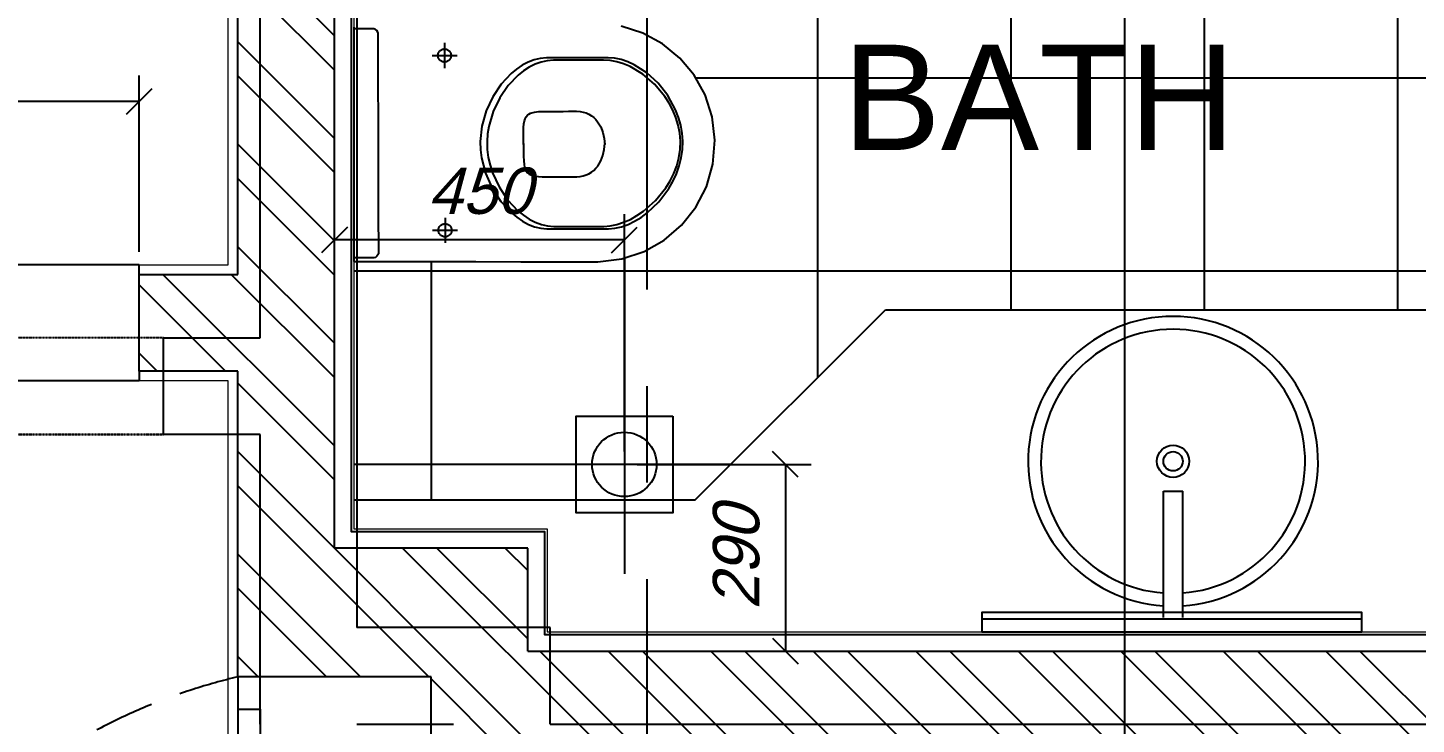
# Model space of a CAD drawing. Header units: millimetres. Extents: x 186805 to 449048, y 2167 to 51540.
# Drawn here: x 407617 to 409772, y 37832 to 38914 of the extents above; entities that cross this region are included whole.
import ezdxf
from ezdxf.enums import TextEntityAlignment as Align

# ---------------------------------------------------------------- set-up
doc = ezdxf.new("R2010")
doc.units = ezdxf.units.MM
for name, pattern in [('BC$0$DASHDOT2', [0.5, 0.25, -0.125, 0, -0.125]), ('BC$0$HIDDEN2', [0.1875, 0.125, -0.0625]), ('BC$0$XR-BAS2-BLOCK-B$1$CENTER', [2, 1.25, -0.25, 0.25, -0.25]), ('HIDDEN2', [0.1875, 0.125, -0.0625])]:
    doc.linetypes.add(name, pattern=pattern)
doc.layers.get('0').update_dxf_attribs({"linetype": 'CONTINUOUS'})
doc.layers.get('Defpoints').update_dxf_attribs({"linetype": 'CONTINUOUS'})
doc.layers.add('0-60x60-C', color=3, linetype='CONTINUOUS', lineweight=13)
doc.layers.add('0-akl-plasterline', color=9, linetype='CONTINUOUS', lineweight=13)
for name, color, linetype in [('0-AKL-P2TILES', 8, 'CONTINUOUS'), ('A-ABOV', 1, 'HIDDEN2'), ('A-ABOVE DOOR', 1, 'HIDDEN2'), ('A-ROOM_ID', 3, 'CONTINUOUS'), ('a-wall', 140, 'CONTINUOUS'), ('BC$0$a-sanit', 30, 'CONTINUOUS'), ('BC$0$NAK_FIXTURES', 4, 'CONTINUOUS'), ('BC--FIT-DRAIN', 2, 'CONTINUOUS'), ('BC-A-ABOV', 8, 'BC$0$HIDDEN2'), ('BC-A-AXES', 20, 'BC$0$DASHDOT2'), ('BC-A-HATCH', 8, 'CONTINUOUS'), ('BC-A-wall', 6, 'CONTINUOUS'), ('BC-dim', 1, 'CONTINUOUS'), ('BF$0$0-tiles', 9, 'CONTINUOUS'), ('TC$0$Nak_Tiletag', 3, 'CONTINUOUS'), ('TC-FLOORING', 41, 'CONTINUOUS')]:
    doc.layers.add(name, color=color, linetype=linetype)
doc.styles.add('SITE SURVEY ROOM$0$SITE SURVEY ROOM$0$GEN-2F-FL-01-7$0$GEN-2F-FL-01-6$0$ELYSEE-STAR-2F-LAYOUT-FINAL-(REV-5)$0$ELYSEE-STAR-2F-LAYOUT-FINAL$0$STYLE1', font='archd.shx', dxfattribs={"oblique": 15})
doc.styles.add('SITE SURVEY ROOM$0$SITE SURVEY ROOM$0$XREF1$0$XREF1$0$XREF1$0$paris 2-3-4.DWG124$0$guest room-2$0$FINAL DRGS1$0$C2', font='swissk.ttf', dxfattribs={"height": 0.4})
doc.styles.add('TC$0$Standard', font='txt')
doc.dimstyles.new('STANDARD-1', dxfattribs={"dimscale": 40, "dimtxt": 1.8, "dimasz": 1, "dimexe": 1, "dimexo": 0.5, "dimgap": 1, "dimtad": 1, "dimdec": 0, "dimrnd": 0.1, "dimzin": 3, "dimdsep": 46, "dimtxsty": 'SITE SURVEY ROOM$0$SITE SURVEY ROOM$0$GEN-2F-FL-01-7$0$GEN-2F-FL-01-6$0$ELYSEE-STAR-2F-LAYOUT-FINAL-(REV-5)$0$ELYSEE-STAR-2F-LAYOUT-FINAL$0$STYLE1', "dimblk": 'SITE SURVEY ROOM$0$SITE SURVEY ROOM$0$GEN-2F-FL-01-7$0$GEN-2F-FL-01-6$0$ELYSEE-STAR-2F-LAYOUT-FINAL-(REV-5)$0$ELYSEE-STAR-2F-LAYOUT-FINAL$0$_OBLIQUE', "dimcen": 2, "dimclrd": 1, "dimclre": 1, "dimclrt": 3, "dimadec": 0, "dimazin": 0, "dimtfac": 1, "dimtdec": 0, "dimtix": 1, "dimtmove": 2, "dimatfit": 3, "dimldrblk": 'ARCHTICK', "dimfxl": 1, "dimtolj": 1, "dimtzin": 3, "dimarcsym": 0})
doc.dimstyles.new('TC$0$POINTER', dxfattribs={"dimtxt": 80, "dimasz": 120, "dimexe": 20, "dimexo": 20, "dimgap": 20, "dimtad": 1, "dimdec": 0, "dimtxsty": 'TC$0$Standard', "dimcen": 2.5, "dimadec": 0, "dimazin": 0, "dimtfac": 1, "dimtdec": 0, "dimtix": 1, "dimtmove": 1, "dimatfit": 3, "dimldrblk": 'TC$0$_Dot', "dimfxl": 1, "dimarcsym": 0})

# ---------------------------------------------------------------- blocks, each defined once
blk = doc.blocks.new('A$C7C4A1575')
at = {"layer": 'A-ABOV', "color": 8}
for p, q in [((41195.1, 13250), (42895.1, 13250)), ((41195.1, 13100), (42895.1, 13100))]:
    blk.add_line(p, q, dxfattribs=at)
at = {"layer": 'A-ABOVE DOOR', "color": 8}
for p, q in [((42895.1, 13250), (41195.1, 13250)), ((41195.1, 13100), (42895.1, 13100))]:
    blk.add_line(p, q, dxfattribs=at)
at = {"layer": 'a-wall', "color": 8}
for p, q in [((40595.1, 13700), (39045.7, 13700)), ((40595.1, 13700), (40595.1, 13550)), ((40895.1, 13700), (40745.1, 13700)), ((41045.1, 13700), (41045.1, 13250)), ((40595.1, 13550), (40895.1, 13550)), ((40895.1, 11500), (40895.1, 13550)), ((41045.1, 13250), (41195.1, 13250)), ((41195.1, 13250), (41195.1, 13100)), ((41195.1, 13100), (41045.1, 13100)), ((41045.1, 13100), (41045.1, 11270))]:
    blk.add_line(p, q, dxfattribs=at)
blk = doc.blocks.new('A$C32DD6ECA')
at = {"layer": '0-60x60-C', "color": 16, "xscale": 0.04183124983683228, "yscale": 0.04183124983683228, "zscale": 0.04183124983683228, "rotation": 180}
blk.add_blockref('A$C7C4A1575', (4397.082, 2202.636), dxfattribs=at)
blk = doc.blocks.new('TC$0$_Dot')
at = {"color": 0, "linetype": 'ByBlock', "lineweight": -2}
blk.add_line((-0.5, 0), (-1, 0), dxfattribs=at)
at = {"color": 0, "linetype": 'ByBlock', "const_width": 0.5}
blk.add_lwpolyline([(-0.25, 0, 1), (0.25, 0, 1)], format="xyb", close=True, dxfattribs=at)
blk = doc.blocks.new('SITE SURVEY ROOM$0$SITE SURVEY ROOM$0$GEN-2F-FL-01-7$0$GEN-2F-FL-01-6$0$ELYSEE-STAR-2F-LAYOUT-FINAL-(REV-5)$0$ELYSEE-STAR-2F-LAYOUT-FINAL$0$_OBLIQUE')
at = {"color": 0, "linetype": 'ByBlock'}
blk.add_line((-0.5, -0.5), (0.5, 0.5), dxfattribs=at)
blk = doc.blocks.new('*D317')
at = {"layer": 'BC-dim', "color": 1, "lineweight": -2, "transparency": 16777216}
for p, q in [((707200.7, 75513.9), (707470.5, 75513.9)), ((707430.5, 75513.9), (707430.5, 75223.9)), ((707050.7, 75223.9), (707470.5, 75223.9))]:
    blk.add_line(p, q, dxfattribs=at)
at = {"layer": 'Defpoints', "color": 0, "transparency": 16777216}
for p in [(707180.7, 75513.9), (707030.7, 75223.9), (707430.5, 75223.9)]:
    blk.add_point(p, dxfattribs=at)
at = {"layer": 'BC-dim', "color": 1, "lineweight": -2, "transparency": 16777216, "xscale": 40, "yscale": 40, "zscale": 40}
for p, rotation in [((707430.5, 75513.9), 90), ((707430.5, 75223.9), 270)]:
    blk.add_blockref('SITE SURVEY ROOM$0$SITE SURVEY ROOM$0$GEN-2F-FL-01-7$0$GEN-2F-FL-01-6$0$ELYSEE-STAR-2F-LAYOUT-FINAL-(REV-5)$0$ELYSEE-STAR-2F-LAYOUT-FINAL$0$_OBLIQUE', p, dxfattribs=dict(at, rotation=rotation))
at = {"layer": 'BC-dim', "color": 3, "transparency": 16777216, "insert": (707354.5, 75368.9), "char_height": 72, "attachment_point": 5, "rotation": 90, "style": 'SITE SURVEY ROOM$0$SITE SURVEY ROOM$0$GEN-2F-FL-01-7$0$GEN-2F-FL-01-6$0$ELYSEE-STAR-2F-LAYOUT-FINAL-(REV-5)$0$ELYSEE-STAR-2F-LAYOUT-FINAL$0$STYLE1'}
blk.add_mtext('\\A1;290', dxfattribs=at)
blk = doc.blocks.new('_ArchTick')
at = {"color": 0, "linetype": 'ByBlock', "const_width": 0.15}
blk.add_lwpolyline([(-0.5, -0.5), (0.5, 0.5)], dxfattribs=at)
blk = doc.blocks.new('*D318')
at = {"layer": 'BC-dim', "color": 1, "lineweight": -2, "transparency": 16777216}
for p, q in [((706730.7, 75403.9), (706730.7, 75902.4)), ((707180.7, 75533.9), (707180.7, 75902.4)), ((707180.7, 75862.4), (706730.7, 75862.4))]:
    blk.add_line(p, q, dxfattribs=at)
at = {"layer": 'Defpoints', "color": 0, "transparency": 16777216}
for p in [(706730.7, 75862.4), (707180.7, 75513.9), (706730.7, 75383.9)]:
    blk.add_point(p, dxfattribs=at)
at = {"layer": 'BC-dim', "color": 1, "lineweight": -2, "transparency": 16777216, "xscale": 40, "yscale": 40, "zscale": 40, "rotation": 180}
blk.add_blockref('SITE SURVEY ROOM$0$SITE SURVEY ROOM$0$GEN-2F-FL-01-7$0$GEN-2F-FL-01-6$0$ELYSEE-STAR-2F-LAYOUT-FINAL-(REV-5)$0$ELYSEE-STAR-2F-LAYOUT-FINAL$0$_OBLIQUE', (706730.7, 75862.4), dxfattribs=at)
at = {"layer": 'BC-dim', "color": 1, "lineweight": -2, "transparency": 16777216, "xscale": 40, "yscale": 40, "zscale": 40}
blk.add_blockref('SITE SURVEY ROOM$0$SITE SURVEY ROOM$0$GEN-2F-FL-01-7$0$GEN-2F-FL-01-6$0$ELYSEE-STAR-2F-LAYOUT-FINAL-(REV-5)$0$ELYSEE-STAR-2F-LAYOUT-FINAL$0$_OBLIQUE', (707180.7, 75862.4), dxfattribs=at)
at = {"layer": 'BC-dim', "color": 3, "transparency": 16777216, "insert": (706955.7, 75938.4), "char_height": 72, "attachment_point": 5, "style": 'SITE SURVEY ROOM$0$SITE SURVEY ROOM$0$GEN-2F-FL-01-7$0$GEN-2F-FL-01-6$0$ELYSEE-STAR-2F-LAYOUT-FINAL-(REV-5)$0$ELYSEE-STAR-2F-LAYOUT-FINAL$0$STYLE1'}
blk.add_mtext('\\A1;450', dxfattribs=at)
blk = doc.blocks.new('*D283')
at = {"layer": 'BC-dim', "color": 1, "lineweight": -2, "transparency": 16777216}
for p, q in [((704765.7, 75843.8), (704765.7, 76117.8)), ((706427.7, 75843.8), (706427.7, 76117.8)), ((704765.7, 76077.8), (706427.7, 76077.8))]:
    blk.add_line(p, q, dxfattribs=at)
at = {"layer": 'Defpoints', "color": 0, "transparency": 16777216}
for p in [(706427.7, 76077.8), (704765.7, 75823.8), (706427.7, 75823.8)]:
    blk.add_point(p, dxfattribs=at)
at = {"layer": 'BC-dim', "color": 1, "lineweight": -2, "transparency": 16777216, "xscale": 40, "yscale": 40, "zscale": 40, "rotation": 180}
blk.add_blockref('SITE SURVEY ROOM$0$SITE SURVEY ROOM$0$GEN-2F-FL-01-7$0$GEN-2F-FL-01-6$0$ELYSEE-STAR-2F-LAYOUT-FINAL-(REV-5)$0$ELYSEE-STAR-2F-LAYOUT-FINAL$0$_OBLIQUE', (704765.7, 76077.8), dxfattribs=at)
at = {"layer": 'BC-dim', "color": 1, "lineweight": -2, "transparency": 16777216, "xscale": 40, "yscale": 40, "zscale": 40}
blk.add_blockref('SITE SURVEY ROOM$0$SITE SURVEY ROOM$0$GEN-2F-FL-01-7$0$GEN-2F-FL-01-6$0$ELYSEE-STAR-2F-LAYOUT-FINAL-(REV-5)$0$ELYSEE-STAR-2F-LAYOUT-FINAL$0$_OBLIQUE', (706427.7, 76077.8), dxfattribs=at)
at = {"layer": 'BC-dim', "color": 3, "transparency": 16777216, "insert": (705596.7, 76153.8), "char_height": 72, "attachment_point": 5, "style": 'SITE SURVEY ROOM$0$SITE SURVEY ROOM$0$GEN-2F-FL-01-7$0$GEN-2F-FL-01-6$0$ELYSEE-STAR-2F-LAYOUT-FINAL-(REV-5)$0$ELYSEE-STAR-2F-LAYOUT-FINAL$0$STYLE1'}
blk.add_mtext('\\A1;1662', dxfattribs=at)
blk = doc.blocks.new('A$C7DAB1636')
at = {"layer": 'BC-A-HATCH'}
h = blk.add_hatch(dxfattribs=at)
h.set_pattern_fill('ANSI32', color=256, scale=300, style=0)
h.set_pattern_definition([(315, (-189031.63, 11508.82), (-79.54951, -79.54951), []), (315, (-188978.59, 11508.82), (-79.54951, -79.54951), [])])
h.paths.add_polyline_path([(18462.4, 7492.1), (16732.4, 7492.1), (16732.4, 7392.1), (16582.4, 7392.1), (16582.4, 7722.6), (16732.4, 7722.6), (16732.4, 7637.1), (18196.4, 7637.1), (18196.4, 9457.1), (17051.4, 9457.1), (17051.4, 8702.1), (16732.4, 8702.1), (16732.4, 8616.6), (16582.4, 8616.6), (16582.4, 8872.1), (16617.4, 8872.1), (16882.4, 8872.1), (16882.4, 9587.1), (16582.4, 9587.1), (16582.4, 10062.1), (16429.4, 10062.1), (16429.4, 10212.1), (16582.4, 10212.1), (16582.4, 12007.1), (16732.4, 12007.1), (16732.4, 11937.1), (17577.4, 11937.1), (17577.4, 11787.1), (16732.4, 11787.1), (16732.4, 9787.1), (17032.4, 9787.1), (17032.4, 9627.1), (18557.4, 9627.1), (18557.4, 10232.1), (18707.4, 10232.1), (18707.4, 9642.1), (19457.4, 9642.1), (19457.4, 11787.1), (18462.4, 11787.1), (18462.4, 11937.1), (19459.4, 11937.1), (19459.4, 12031.6), (19609.4, 12031.6), (19609.4, 11937.1), (20342.4, 11937.1), (20342.4, 11787.1), (19642.4, 11787.1), (19642.4, 9877.1), (19942.4, 9877.1), (19942.4, 9452.1), (18387.4, 9452.1), (18387.4, 7637.1), (18462.4, 7637.1)])
at = {"layer": '0-AKL-P2TILES'}
for p, q in [((17782.4, 11807.1), (17782.4, 10157.1)), ((18082.4, 11807.1), (18082.4, 10157.1)), ((18382.4, 11807.1), (18382.4, 10157.1)), ((17482.4, 11757.1), (17482.4, 10052.1)), ((18737.4, 10517.1), (17293, 10517.1)), ((17182.4, 10237.6), (17182.4, 9747.1)), ((18528.4, 10217.1), (16762.4, 10217.1)), ((16882.4, 10232), (16882.4, 9862.1)), ((17347.5, 9917.1), (16762.4, 9917.1))]:
    blk.add_line(p, q, dxfattribs=at)
at = {"layer": '0-akl-plasterline', "color": 61}
for p, q in [((16567.4, 10227.1), (16567.4, 11987.8)), ((16429.4, 10227.1), (16567.4, 10227.1)), ((16567.4, 10047.1), (16429.4, 10047.1)), ((16567.4, 8635.7), (16567.4, 10047.1))]:
    blk.add_line(p, q, dxfattribs=at)
blk.add_lwpolyline([(17577.4, 11757.1), (16762.4, 11757.1), (16762.4, 9817.1), (17062.4, 9817.1), (17062.4, 9657.1), (18528.4, 9657.1), (18528.4, 10262.1), (18737.4, 10262.1), (18737.4, 9672.1), (19427.4, 9672.1), (19427.4, 11757.1), (18747.4, 11757.1), (18747.4, 11757.1), (18587.4, 11757.1), (18587.4, 11757.1), (18462.4, 11757.1)], dxfattribs=at)
at = {"layer": 'BC$0$a-sanit', "color": 3}
for p, q in [((17292.4, 9862.1), (17587.5, 10157.1)), ((17587.5, 10157.1), (18528.4, 10157.1)), ((16762.4, 9862.1), (17292.4, 9862.1))]:
    blk.add_line(p, q, dxfattribs=at)
at = {"layer": 'BC$0$NAK_FIXTURES', "color": 1}
for p, q in [((18019, 9679.3), (18019, 9875.7)), ((18019, 9875.7), (18049, 9875.7)), ((18049, 9679.3), (18049, 9875.7)), ((17737, 9677.1), (18327, 9677.1))]:
    blk.add_line(p, q, dxfattribs=at)
at = {"layer": 'BC$0$NAK_FIXTURES', "color": 2}
blk.add_lwpolyline([(17737, 9657.1), (18327, 9657.1), (18327, 9687.1), (17737, 9687.1)], close=True, dxfattribs=at)
at = {"layer": 'BC$0$NAK_FIXTURES', "color": 1}
for radius in [25, 15]:
    blk.add_circle((18034, 9921.9), radius, dxfattribs=at)
at = {"layer": 'BC$0$NAK_FIXTURES'}
blk.add_arc((18034, 9921.9), 225, 273.8226, 266.1774, dxfattribs=at)
at = {"layer": 'BC$0$NAK_FIXTURES', "color": 2}
blk.add_arc((18034, 9921.9), 205, 274.1961, 265.8039, dxfattribs=at)
at = {"layer": 'BC--FIT-DRAIN', "color": 5}
blk.add_lwpolyline([(17257.4, 9992.1), (17257.4, 9842.1), (17107.4, 9842.1), (17107.4, 9992.1)], close=True, dxfattribs=at)
at = {"layer": 'BC--FIT-DRAIN', "color": 3}
blk.add_circle((17182.4, 9917.1), 50, dxfattribs=at)
at = {"layer": 'BC-A-ABOV', "ltscale": 750}
for p, q in [((16903.3, 10571.5), (16903.4, 10532.6)), ((16884, 10552), (16922.8, 10552.1)), ((16884.7, 10280.6), (16923.6, 10280.7)), ((16904.1, 10300), (16904.2, 10261.2))]:
    blk.add_line(p, q, dxfattribs=at)
for points in [[(17322.8, 10420.5), (17318.5, 10456.9), (17307.6, 10490.8), (17290.7, 10521.4), (17268.6, 10548), (17241.8, 10570), (17211.2, 10586.7), (17177.3, 10597.4)], [(16762.4, 10596.3), (16762.4, 10584.6), (16762.4, 10566.4), (16762.4, 10542.9), (16762.4, 10515), (16762.4, 10483.9), (16762.4, 10416.3), (16762.4, 10348.7), (16762.4, 10317.5), (16762.4, 10289.7), (16762.4, 10266.1), (16762.4, 10247.9), (16762.4, 10236.3), (16762.4, 10233.2), (16762.4, 10232.1), (16763.5, 10232.1), (16766.7, 10232.1), (16778.7, 10232.1), (16797.4, 10232.1), (16821.7, 10232.1), (16850.4, 10232.1), (16882.4, 10232), (16952, 10232), (17021.6, 10231.9), (17053.6, 10231.9), (17082.3, 10231.9), (17106.5, 10231.9), (17125.2, 10231.9), (17137.2, 10231.9), (17140.4, 10231.9), (17141.5, 10231.9), (17178.7, 10236.3), (17213.2, 10247.8), (17244.3, 10265.5), (17271.2, 10288.6), (17293.3, 10316.5), (17309.7, 10348.3), (17319.8, 10383.2), (17322.8, 10420.5), (17322.8, 10420.5)], [(16800.7, 10405.9), (16800.7, 10406.4), (16800.7, 10407.9), (16800.7, 10410.3), (16800.7, 10413.6), (16800.7, 10417.7), (16800.7, 10422.6), (16800.7, 10434.1), (16800.6, 10447.8), (16800.6, 10463.1), (16800.5, 10496.3), (16800.5, 10529.5), (16800.5, 10544.8), (16800.4, 10558.5), (16800.4, 10570), (16800.4, 10574.9), (16800.4, 10579), (16800.4, 10582.3), (16800.4, 10584.7), (16800.4, 10586.2), (16800.4, 10586.7), (16799.8, 10588.5), (16798.3, 10590.7), (16796, 10592.6), (16793.4, 10593.4), (16791.5, 10593.4), (16788.6, 10593.4), (16780.9, 10593.4), (16763.1, 10593.3)], [(16913.5, 10552.1), (16913.4, 10551), (16913.3, 10550), (16913, 10549), (16912.7, 10548.1), (16912.2, 10547.2), (16911.7, 10546.4), (16911.2, 10545.6), (16910.5, 10544.9), (16909.8, 10544.2), (16909, 10543.6), (16908.1, 10543.1), (16907.3, 10542.7), (16906.3, 10542.3), (16905.3, 10542.1), (16904.3, 10541.9), (16903.3, 10541.9), (16902.2, 10541.9), (16901.2, 10542.1), (16900.3, 10542.3), (16899.3, 10542.7), (16898.4, 10543.1), (16897.6, 10543.6), (16896.8, 10544.2), (16896.1, 10544.8), (16895.4, 10545.6), (16894.8, 10546.3), (16894.3, 10547.2), (16893.9, 10548.1), (16893.5, 10549), (16893.3, 10550), (16893.1, 10551), (16893.1, 10552), (16893.1, 10553.1), (16893.3, 10554.1), (16893.5, 10555.1), (16893.9, 10556), (16894.3, 10556.9), (16894.8, 10557.7), (16895.4, 10558.5), (16896, 10559.2), (16896.8, 10559.9), (16897.6, 10560.5), (16898.4, 10561), (16899.3, 10561.4), (16900.2, 10561.8), (16901.2, 10562), (16902.2, 10562.2), (16903.3, 10562.2), (16904.3, 10562.2), (16905.3, 10562), (16906.3, 10561.8), (16907.2, 10561.5), (16908.1, 10561), (16909, 10560.5), (16909.7, 10559.9), (16910.5, 10559.3), (16911.1, 10558.6), (16911.7, 10557.8), (16912.2, 10556.9), (16912.7, 10556), (16913, 10555.1), (16913.3, 10554.1), (16913.4, 10553.1), (16913.5, 10552.1)], [(17062.2, 10282.9), (17063.3, 10282.9), (17066.3, 10282.9), (17071, 10282.9), (17077.1, 10282.9), (17092.4, 10283), (17109.9, 10283), (17127.4, 10283), (17142.7, 10283.1), (17148.8, 10283.1), (17153.5, 10283.1), (17156.5, 10283.1), (17157.6, 10283.1), (17167.7, 10283.9), (17177.9, 10286.1), (17188.2, 10289.7), (17198.3, 10294.6), (17208.3, 10300.6), (17218, 10307.8), (17235.9, 10325), (17251.3, 10345.4), (17257.7, 10356.6), (17263.2, 10368.4), (17267.6, 10380.6), (17270.8, 10393.1), (17272.6, 10405.9), (17273.1, 10418.9), (17272.1, 10431.5), (17269.9, 10443.9), (17266.4, 10456), (17261.9, 10467.8), (17249.9, 10489.7), (17234.8, 10509.2), (17217.1, 10525.4), (17197.8, 10537.8), (17187.7, 10542.4), (17177.5, 10545.7), (17167.3, 10547.8), (17157.1, 10548.5), (17156, 10548.5), (17153, 10548.5), (17148.3, 10548.5), (17142.2, 10548.5), (17126.9, 10548.4), (17109.4, 10548.4), (17091.9, 10548.4), (17076.6, 10548.3), (17070.5, 10548.3), (17065.8, 10548.3), (17062.8, 10548.3), (17061.7, 10548.3), (17052, 10547.5), (17042.5, 10545.3), (17033.1, 10541.8), (17024, 10537), (17015.1, 10531.1), (17006.7, 10524.2), (16991.2, 10507.5), (16978.1, 10487.8), (16967.9, 10465.9), (16961.2, 10442.4), (16958.6, 10418.3), (16959, 10405.8), (16960.6, 10393.4), (16967.1, 10369.1), (16977.4, 10346.2), (16990.8, 10325.6), (17006.7, 10308.2), (17015.4, 10300.9), (17024.4, 10294.7), (17033.7, 10289.7), (17043.1, 10286), (17052.7, 10283.7), (17062.2, 10282.9), (17062.2, 10282.9)], [(17073, 10286.5), (17073.8, 10286.5), (17076.3, 10286.5), (17080.1, 10286.5), (17085.1, 10286.5), (17097.5, 10286.6), (17111.7, 10286.6), (17125.9, 10286.6), (17138.3, 10286.6), (17143.3, 10286.7), (17147.1, 10286.7), (17149.6, 10286.7), (17150.4, 10286.7), (17160.6, 10287.4), (17170.9, 10289.5), (17181.3, 10293), (17191.7, 10297.6), (17202, 10303.4), (17212, 10310.3), (17230.6, 10326.8), (17246.6, 10346.6), (17253.4, 10357.5), (17259.1, 10369), (17263.7, 10380.9), (17267, 10393.3), (17269, 10406), (17269.5, 10418.9), (17268.5, 10431.5), (17266.1, 10443.7), (17262.5, 10455.7), (17257.7, 10467.2), (17251.9, 10478.1), (17245.2, 10488.5), (17229.4, 10507.3), (17211.1, 10522.9), (17191.2, 10534.8), (17180.9, 10539.1), (17170.5, 10542.3), (17160.2, 10544.2), (17149.9, 10544.9), (17149.1, 10544.9), (17146.6, 10544.9), (17142.8, 10544.9), (17137.8, 10544.9), (17125.4, 10544.8), (17111.2, 10544.8), (17097, 10544.8), (17084.6, 10544.8), (17079.6, 10544.8), (17075.8, 10544.7), (17073.3, 10544.7), (17072.5, 10544.7), (17062.8, 10544), (17053.2, 10541.9), (17043.9, 10538.5), (17034.7, 10533.9), (17025.9, 10528.2), (17017.4, 10521.5), (17002, 10505.3), (16988.9, 10486.2), (16978.7, 10464.9), (16972, 10442), (16970.1, 10430.2), (16969.3, 10418.3), (16969.7, 10406.1), (16971.3, 10393.9), (16974, 10381.9), (16977.7, 10370.1), (16987.9, 10347.9), (17001.3, 10327.9), (17017.1, 10310.9), (17025.8, 10303.9), (17034.8, 10297.9), (17044.1, 10293), (17053.6, 10289.5), (17063.3, 10287.3), (17073, 10286.5)], [(17025.8, 10413.8), (17025.8, 10419.5), (17025.8, 10424.6), (17025.8, 10429.2), (17025.9, 10433.3), (17026.1, 10440.4), (17026.6, 10446), (17027.3, 10450.4), (17028.5, 10453.9), (17030, 10456.8), (17032, 10459.2), (17034.3, 10461.1), (17037, 10462.5), (17042.9, 10464.3), (17049, 10465.1), (17054.5, 10465.2), (17061.4, 10465.2), (17069.6, 10465.2), (17087.4, 10465.3), (17095.5, 10465.4), (17099.1, 10465.4), (17102.2, 10465.4), (17104.7, 10465.4), (17106.7, 10465.4), (17107.9, 10465.5), (17108.3, 10465.5), (17113.6, 10465.2), (17118.5, 10464.3), (17123, 10462.9), (17127.3, 10460.9), (17131.2, 10458.5), (17134.8, 10455.7), (17138, 10452.5), (17140.9, 10449), (17145.7, 10441.1), (17149.1, 10432.5), (17151.2, 10423.3), (17151.9, 10414.1)], [(16800.3, 10418), (16800.3, 10417.5), (16800.3, 10416), (16800.3, 10413.7), (16800.3, 10410.5), (16800.3, 10406.6), (16800.3, 10402), (16800.3, 10390.8), (16800.4, 10377.7), (16800.4, 10363), (16800.4, 10331.1), (16800.5, 10299.2), (16800.5, 10284.6), (16800.6, 10271.4), (16800.6, 10260.3), (16800.6, 10255.7), (16800.6, 10251.8), (16800.6, 10248.6), (16800.6, 10246.2), (16800.6, 10244.8), (16800.6, 10244.3), (16800, 10242.5), (16798.5, 10240.3), (16796.3, 10238.4), (16793.6, 10237.6), (16791.7, 10237.6), (16788.9, 10237.6), (16781.2, 10237.6), (16763.8, 10237.6)], [(17025.8, 10415.2), (17025.8, 10409.5), (17025.8, 10404.4), (17025.8, 10399.8), (17025.9, 10395.7), (17026.2, 10388.6), (17026.7, 10383), (17027.5, 10378.6), (17028.6, 10375.1), (17030.1, 10372.3), (17032.2, 10369.9), (17034.5, 10368), (17037.2, 10366.5), (17043.1, 10364.8), (17049.2, 10364), (17054.6, 10363.9), (17061.6, 10363.9), (17069.8, 10363.9), (17087.6, 10363.9), (17095.7, 10363.9), (17099.3, 10363.9), (17102.4, 10363.9), (17104.9, 10363.9), (17106.9, 10363.9), (17108.1, 10363.9), (17108.5, 10363.9), (17113.8, 10364.2), (17118.7, 10365.1), (17123.2, 10366.5), (17127.5, 10368.5), (17131.4, 10370.9), (17134.9, 10373.7), (17138.2, 10376.9), (17141, 10380.4), (17145.8, 10388.3), (17149.2, 10397), (17151.2, 10406.2), (17151.9, 10415.4)], [(16914.3, 10280.7), (16914.3, 10279.7), (16914.1, 10278.7), (16913.9, 10277.7), (16913.5, 10276.8), (16913.1, 10275.9), (16912.6, 10275), (16912, 10274.2), (16911.3, 10273.5), (16910.6, 10272.9), (16909.8, 10272.3), (16909, 10271.7), (16908.1, 10271.3), (16907.2, 10271), (16906.2, 10270.7), (16905.2, 10270.6), (16904.1, 10270.5), (16903.1, 10270.6), (16902.1, 10270.7), (16901.1, 10271), (16900.2, 10271.3), (16899.3, 10271.7), (16898.4, 10272.2), (16897.6, 10272.8), (16896.9, 10273.5), (16896.3, 10274.2), (16895.7, 10275), (16895.2, 10275.8), (16894.7, 10276.7), (16894.4, 10277.7), (16894.1, 10278.6), (16894, 10279.6), (16893.9, 10280.7), (16894, 10281.7), (16894.1, 10282.7), (16894.4, 10283.7), (16894.7, 10284.7), (16895.1, 10285.5), (16895.7, 10286.4), (16896.2, 10287.2), (16896.9, 10287.9), (16897.6, 10288.6), (16898.4, 10289.1), (16899.2, 10289.7), (16900.1, 10290.1), (16901.1, 10290.4), (16902, 10290.7), (16903.1, 10290.8), (16904.1, 10290.9), (16905.1, 10290.9), (16906.2, 10290.7), (16907.1, 10290.4), (16908.1, 10290.1), (16909, 10289.7), (16909.8, 10289.2), (16910.6, 10288.6), (16911.3, 10287.9), (16912, 10287.2), (16912.6, 10286.4), (16913.1, 10285.6), (16913.5, 10284.7), (16913.8, 10283.8), (16914.1, 10282.8), (16914.3, 10281.8), (16914.3, 10280.7), (16914.3, 10280.7)]]:
    blk.add_lwpolyline(points, dxfattribs=at)
blk.add_arc((16795.3, 8690.1), 921.9, 103.3487, 121.4009, dxfattribs=at)
at = {"layer": 'BC-A-AXES', "color": 8, "linetype": 'BC$0$XR-BAS2-BLOCK-B$1$CENTER', "ltscale": 600}
blk.add_line((17217.4, 19338.7), (17217.4, 5210.8), dxfattribs=at)
at = {"layer": 'BC-A-wall'}
for p, q in [((16582.4, 10212.1), (16582.4, 12007.1)), ((16429.4, 10212.1), (16582.4, 10212.1)), ((16429.4, 10062.1), (16429.4, 10212.1)), ((16582.4, 10062.1), (16429.4, 10062.1)), ((16582.4, 9587.1), (16582.4, 10062.1)), ((17032.4, 9787.1), (16732.4, 9787.1)), ((17032.4, 9627.1), (17032.4, 9787.1)), ((17032.4, 9627.1), (18557.4, 9627.1)), ((16882.4, 9587.1), (16582.4, 9587.1)), ((16882.4, 8872.1), (16882.4, 9587.1))]:
    blk.add_line(p, q, dxfattribs=at)
at = {"layer": 'BC-A-wall', "color": 2}
for p, q in [((16582.4, 9537.1), (16582.4, 8922.1)), ((16617.4, 9537.1), (16617.4, 8922.1))]:
    blk.add_line(p, q, dxfattribs=at)
at = {"layer": 'BC-A-wall'}
blk.add_lwpolyline([(16732.4, 9787.1), (16732.4, 11787.1)], dxfattribs=at)
at = {"layer": 'BC-A-wall', "color": 4}
blk.add_lwpolyline([(16582.4, 9537.1), (16617.4, 9537.1), (16617.4, 9587.1), (16582.4, 9587.1)], close=True, dxfattribs=at)
at = {"layer": 'BF$0$0-tiles'}
blk.add_lwpolyline([(17577.4, 11761.1), (16758.4, 11761.1), (16758.4, 9813.1), (17058.4, 9813.1), (17058.4, 9653.1), (18532.4, 9653.1), (18532.4, 10258.1), (18733.4, 10258.1), (18733.4, 9668.1), (19431.4, 9668.1), (19431.4, 11761.1), (18743.4, 11761.1), (18743.4, 11761.1), (18591.4, 11761.1), (18591.4, 11761.1), (18462.4, 11761.1)], dxfattribs=at)
at = {"layer": 'TC-FLOORING', "color": 2}
for p, q in [((16429.4, 10227.1), (14767.4, 10227.1)), ((16429.4, 10047.1), (14767.4, 10047.1))]:
    blk.add_line(p, q, dxfattribs=at)
at = {"layer": 'TC-FLOORING', "color": 61}
for p, q in [((16429.4, 10212.1), (16429.4, 10227.1)), ((16429.4, 10062.1), (16429.4, 10047.1))]:
    blk.add_line(p, q, dxfattribs=at)
at = {"layer": 'A-ROOM_ID', "style": 'SITE SURVEY ROOM$0$SITE SURVEY ROOM$0$XREF1$0$XREF1$0$XREF1$0$paris 2-3-4.DWG124$0$guest room-2$0$FINAL DRGS1$0$C2'}
blk.add_text('BATH', height=163.55, dxfattribs=at).set_placement((17826, 10405.3), align=Align.CENTER)
at = {"layer": 'BC-dim'}
for base, p1, p2, picture, middle in [((16429.4, 10481), (14767.4, 10227.1), (16429.4, 10227.1), '*D283', (15598.4, 10557)), ((16732.4, 10265.6), (17182.4, 9917.1), (16732.4, 9787.1), '*D318', (16957.4, 10341.6))]:
    dim = blk.add_linear_dim(base=base, p1=p1, p2=p2, dimstyle='STANDARD-1', dxfattribs=at)
    dim.commit()
    dim.dimension.update_dxf_attribs({"geometry": picture, "text_midpoint": middle, "insert": (-689998.2, -65596.8)})
dim = blk.add_linear_dim(base=(17432.3, 9627.1), p1=(17182.4, 9917.1), p2=(17032.4, 9627.1), angle=270, dimstyle='STANDARD-1', dxfattribs=at)
dim.commit()
dim.dimension.update_dxf_attribs({"geometry": '*D317', "text_midpoint": (17356.3, 9772.1), "insert": (-689998.2, -65596.8)})
at = {"layer": 'TC$0$Nak_Tiletag', "color": 1}
blk.add_leader([(17958.6, 11875.5), (17958.6, 9206)], dimstyle='TC$0$POINTER', override={"dimasz": 75, "dimtad": 0}, dxfattribs=at)

msp = doc.modelspace()

# ---------------------------------------------------------------- block references
at = {"linetype": 'ByBlock'}
msp.add_blockref('A$C7DAB1636', (391360.5, 28318.7), dxfattribs=at)
at = {"layer": '0-60x60-C', "color": 16, "xscale": 23.90557308239969, "yscale": 23.90557308239969, "zscale": 23.90557308239969}
msp.add_blockref('A$C32DD6ECA', (343908.2, -1123), dxfattribs=at)

doc.saveas('drawing.dxf')
